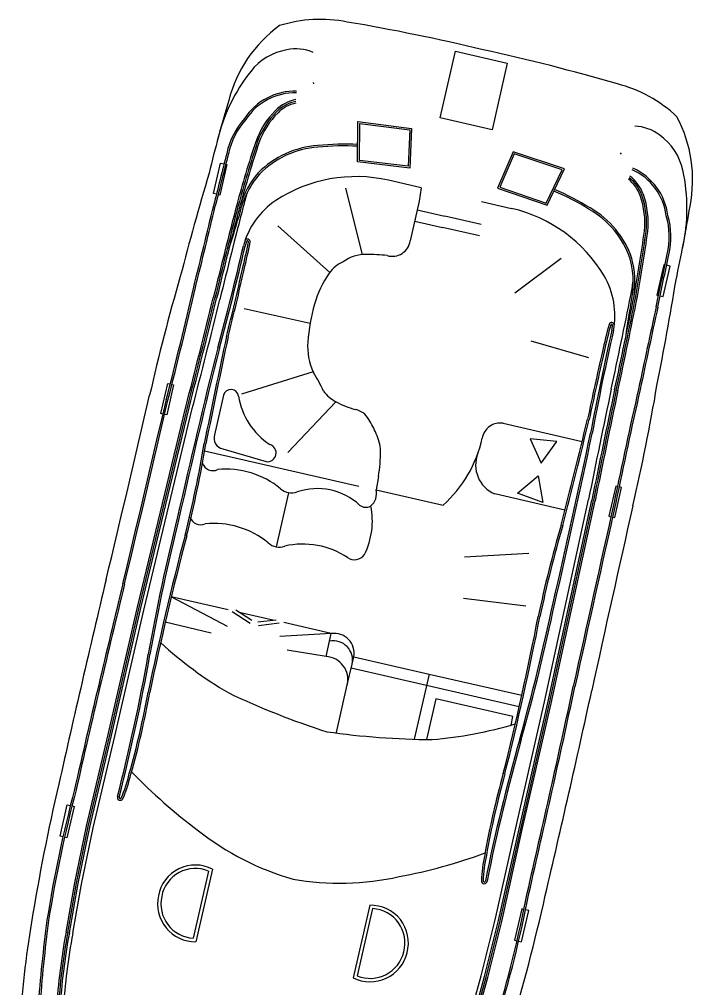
# Model space of a CAD drawing. Header units: metres. Extents: x 267365 to 277461, y 2088854 to 2108025.
# Drawn here: x 273698.02 to 273728.55, y 2097684.67 to 2097728.64 of the extents above; entities that cross this region are included whole.
import ezdxf

# ---------------------------------------------------------------- set-up
doc = ezdxf.new("R2010")
doc.units = ezdxf.units.M

msp = doc.modelspace()

# ---------------------------------------------------------------- linework, layer by layer
at = {"color": 30}
for p, q in [((273717.102, 2097724.17), (273717.794, 2097727.192)), ((273717.102, 2097724.17), (273717.794, 2097727.192)), ((273717.794, 2097727.192), (273720.149, 2097726.653)), ((273717.794, 2097727.192), (273720.149, 2097726.653)), ((273720.149, 2097726.653), (273719.457, 2097723.631)), ((273720.149, 2097726.653), (273719.457, 2097723.631)), ((273711.379, 2097725.71), (273711.361, 2097725.784)), ((273711.379, 2097725.71), (273711.361, 2097725.784)), ((273711.379, 2097725.71), (273711.361, 2097725.784)), ((273713.362, 2097722.178), (273713.377, 2097724.001)), ((273713.362, 2097722.178), (273713.377, 2097724.001)), ((273713.377, 2097724.001), (273715.804, 2097723.691)), ((273713.377, 2097724.001), (273715.804, 2097723.691)), ((273713.439, 2097722.246), (273713.453, 2097723.914)), ((273713.439, 2097722.246), (273713.453, 2097723.914)), ((273713.453, 2097723.914), (273715.724, 2097723.624)), ((273713.453, 2097723.914), (273715.724, 2097723.624)), ((273719.457, 2097723.631), (273717.102, 2097724.17)), ((273719.457, 2097723.631), (273717.102, 2097724.17)), ((273715.724, 2097723.624), (273715.658, 2097721.979)), ((273715.724, 2097723.624), (273715.658, 2097721.979)), ((273715.804, 2097723.691), (273715.732, 2097721.893)), ((273715.804, 2097723.691), (273715.732, 2097721.893)), ((273720.418, 2097722.635), (273719.7, 2097720.984)), ((273720.418, 2097722.635), (273719.7, 2097720.984)), ((273720.46, 2097722.539), (273719.803, 2097721.03)), ((273720.46, 2097722.539), (273719.803, 2097721.03)), ((273722.737, 2097721.857), (273720.418, 2097722.635)), ((273722.737, 2097721.857), (273720.418, 2097722.635)), ((273722.631, 2097721.812), (273720.46, 2097722.539)), ((273722.631, 2097721.812), (273720.46, 2097722.539)), ((273725.28, 2097722.525), (273725.328, 2097722.585)), ((273725.28, 2097722.525), (273725.328, 2097722.585)), ((273725.28, 2097722.525), (273725.328, 2097722.585)), ((273706.823, 2097720.739), (273707.139, 2097722.118)), ((273706.823, 2097720.739), (273707.139, 2097722.118)), ((273707.428, 2097722.052), (273707.113, 2097720.673)), ((273707.428, 2097722.052), (273707.113, 2097720.673)), ((273707.139, 2097722.118), (273707.303, 2097722.081)), ((273707.139, 2097722.118), (273707.303, 2097722.081)), ((273707.377, 2097722.064), (273707.428, 2097722.052)), ((273707.377, 2097722.064), (273707.428, 2097722.052)), ((273715.732, 2097721.893), (273713.362, 2097722.178)), ((273715.732, 2097721.893), (273713.362, 2097722.178)), ((273715.658, 2097721.979), (273713.439, 2097722.246)), ((273715.658, 2097721.979), (273713.439, 2097722.246)), ((273721.917, 2097720.304), (273722.631, 2097721.812)), ((273721.917, 2097720.304), (273722.631, 2097721.812)), ((273721.957, 2097720.209), (273722.737, 2097721.857)), ((273721.957, 2097720.209), (273722.737, 2097721.857)), ((273716.241, 2097721.004), (273714.755, 2097721.345)), ((273716.241, 2097721.004), (273714.755, 2097721.345)), ((273706.958, 2097720.709), (273706.823, 2097720.739)), ((273706.958, 2097720.709), (273706.823, 2097720.739)), ((273713.578, 2097717.973), (273712.819, 2097720.985)), ((273713.578, 2097717.973), (273712.819, 2097720.985)), ((273713.578, 2097717.973), (273712.819, 2097720.985)), ((273716.241, 2097721.004), (273716.151, 2097720.397)), ((273716.241, 2097721.004), (273716.151, 2097720.397)), ((273719.7, 2097720.984), (273721.957, 2097720.209)), ((273719.7, 2097720.984), (273721.957, 2097720.209)), ((273719.803, 2097721.03), (273721.917, 2097720.304)), ((273719.803, 2097721.03), (273721.917, 2097720.304)), ((273707.113, 2097720.673), (273707.032, 2097720.691)), ((273707.113, 2097720.673), (273707.032, 2097720.691)), ((273716.151, 2097720.397), (273715.747, 2097718.59)), ((273716.151, 2097720.397), (273715.747, 2097718.59)), ((273718.984, 2097720.376), (273720.341, 2097720.065)), ((273718.984, 2097720.376), (273720.341, 2097720.065)), ((273716.061, 2097719.997), (273717.319, 2097719.709)), ((273716.061, 2097719.997), (273717.319, 2097719.709)), ((273716.061, 2097719.997), (273717.319, 2097719.709)), ((273715.948, 2097719.491), (273717.204, 2097719.203)), ((273715.948, 2097719.491), (273717.204, 2097719.203)), ((273715.948, 2097719.491), (273717.204, 2097719.203)), ((273718.963, 2097719.332), (273717.319, 2097719.709)), ((273718.963, 2097719.332), (273717.319, 2097719.709)), ((273718.963, 2097719.332), (273717.319, 2097719.709)), ((273712.096, 2097717.16), (273709.74, 2097719.274)), ((273712.096, 2097717.16), (273709.74, 2097719.274)), ((273712.096, 2097717.16), (273709.74, 2097719.274)), ((273718.885, 2097718.818), (273717.204, 2097719.203)), ((273718.885, 2097718.818), (273717.204, 2097719.203)), ((273718.885, 2097718.818), (273717.204, 2097719.203)), ((273722.596, 2097717.794), (273720.494, 2097716.219)), ((273722.596, 2097717.794), (273720.494, 2097716.219)), ((273722.596, 2097717.794), (273720.494, 2097716.219)), ((273727.244, 2097717.513), (273726.928, 2097716.134)), ((273727.244, 2097717.513), (273726.928, 2097716.134)), ((273727.218, 2097716.068), (273727.534, 2097717.447)), ((273727.218, 2097716.068), (273727.534, 2097717.447)), ((273727.295, 2097717.501), (273727.244, 2097717.513)), ((273727.295, 2097717.501), (273727.244, 2097717.513)), ((273727.534, 2097717.447), (273727.37, 2097717.484)), ((273727.534, 2097717.447), (273727.37, 2097717.484)), ((273726.928, 2097716.134), (273727.008, 2097716.116)), ((273726.928, 2097716.134), (273727.008, 2097716.116)), ((273727.083, 2097716.099), (273727.218, 2097716.068)), ((273727.083, 2097716.099), (273727.218, 2097716.068)), ((273711.201, 2097714.85), (273708.212, 2097715.513)), ((273711.201, 2097714.85), (273708.212, 2097715.513)), ((273711.201, 2097714.85), (273708.212, 2097715.513)), ((273723.848, 2097713.284), (273721.225, 2097714.046)), ((273723.848, 2097713.284), (273721.225, 2097714.046)), ((273723.848, 2097713.284), (273721.225, 2097714.046)), ((273711.345, 2097712.647), (273708.099, 2097711.637)), ((273711.345, 2097712.647), (273708.099, 2097711.637)), ((273711.345, 2097712.647), (273708.099, 2097711.637)), ((273704.436, 2097710.755), (273704.748, 2097712.118)), ((273704.436, 2097710.755), (273704.748, 2097712.118)), ((273705.014, 2097712.057), (273704.702, 2097710.694)), ((273705.014, 2097712.057), (273704.702, 2097710.694)), ((273704.748, 2097712.118), (273704.864, 2097712.092)), ((273704.748, 2097712.118), (273704.864, 2097712.092)), ((273704.939, 2097712.075), (273705.014, 2097712.057)), ((273704.939, 2097712.075), (273705.014, 2097712.057)), ((273707.279, 2097711.591), (273706.868, 2097709.796)), ((273707.279, 2097711.591), (273706.868, 2097709.796)), ((273703.36, 2097701.911), (273705.566, 2097711.058)), ((273703.36, 2097701.911), (273705.566, 2097711.058)), ((273703.434, 2097701.894), (273705.64, 2097711.039)), ((273703.434, 2097701.894), (273705.64, 2097711.039)), ((273712.373, 2097711.297), (273710.2, 2097708.991)), ((273712.373, 2097711.297), (273710.2, 2097708.991)), ((273712.373, 2097711.297), (273710.2, 2097708.991)), ((273703.509, 2097701.876), (273705.715, 2097711.02)), ((273703.509, 2097701.876), (273705.715, 2097711.02)), ((273703.659, 2097701.841), (273705.863, 2097710.983)), ((273703.659, 2097701.841), (273705.863, 2097710.983)), ((273704.533, 2097710.733), (273704.436, 2097710.755)), ((273704.533, 2097710.733), (273704.436, 2097710.755)), ((273704.702, 2097710.694), (273704.607, 2097710.716)), ((273704.702, 2097710.694), (273704.607, 2097710.716)), ((273719.96, 2097710.318), (273723.542, 2097709.498)), ((273719.96, 2097710.318), (273723.542, 2097709.498)), ((273722.395, 2097709.496), (273721.182, 2097709.616)), ((273721.182, 2097709.616), (273721.685, 2097708.506)), ((273722.395, 2097709.496), (273721.182, 2097709.616)), ((273721.182, 2097709.616), (273721.685, 2097708.506)), ((273721.685, 2097708.506), (273722.395, 2097709.496)), ((273721.685, 2097708.506), (273722.395, 2097709.496)), ((273713.414, 2097707.446), (273706.42, 2097709.048)), ((273713.414, 2097707.446), (273706.42, 2097709.048)), ((273713.414, 2097707.446), (273706.42, 2097709.048)), ((273707.248, 2097709.152), (273709.215, 2097708.577)), ((273707.248, 2097709.152), (273709.215, 2097708.577)), ((273714.302, 2097707.908), (273714.198, 2097707.302)), ((273714.302, 2097707.908), (273714.198, 2097707.302)), ((273720.616, 2097707.146), (273721.552, 2097707.927)), ((273720.616, 2097707.146), (273721.552, 2097707.927)), ((273721.552, 2097707.927), (273721.76, 2097706.726)), ((273721.552, 2097707.927), (273721.76, 2097706.726)), ((273710.225, 2097707.17), (273709.661, 2097704.712)), ((273710.225, 2097707.17), (273709.661, 2097704.712)), ((273710.225, 2097707.17), (273709.661, 2097704.712)), ((273714.198, 2097707.302), (273717.236, 2097706.607)), ((273714.198, 2097707.302), (273717.236, 2097706.607)), ((273722.761, 2097706.382), (273719.576, 2097707.112)), ((273722.761, 2097706.382), (273719.576, 2097707.112)), ((273721.76, 2097706.726), (273720.616, 2097707.146)), ((273721.76, 2097706.726), (273720.616, 2097707.146)), ((273725.067, 2097707.464), (273724.755, 2097706.101)), ((273725.067, 2097707.464), (273724.755, 2097706.101)), ((273725.021, 2097706.04), (273725.333, 2097707.403)), ((273725.021, 2097706.04), (273725.333, 2097707.403)), ((273725.143, 2097707.447), (273725.067, 2097707.464)), ((273725.143, 2097707.447), (273725.067, 2097707.464)), ((273725.333, 2097707.403), (273725.218, 2097707.43)), ((273725.333, 2097707.403), (273725.218, 2097707.43)), ((273721.841, 2097697.676), (273723.835, 2097706.867)), ((273721.841, 2097697.676), (273723.835, 2097706.867)), ((273721.99, 2097697.643), (273723.985, 2097706.835)), ((273721.99, 2097697.643), (273723.985, 2097706.835)), ((273722.065, 2097697.626), (273724.06, 2097706.82)), ((273722.065, 2097697.626), (273724.06, 2097706.82)), ((273722.14, 2097697.609), (273724.136, 2097706.804)), ((273722.14, 2097697.609), (273724.136, 2097706.804)), ((273724.755, 2097706.101), (273724.85, 2097706.079)), ((273724.755, 2097706.101), (273724.85, 2097706.079)), ((273724.924, 2097706.062), (273725.021, 2097706.04)), ((273724.924, 2097706.062), (273725.021, 2097706.04)), ((273721.127, 2097704.417), (273718.212, 2097704.246)), ((273721.127, 2097704.417), (273718.212, 2097704.246)), ((273721.127, 2097704.417), (273718.212, 2097704.246)), ((273707.496, 2097701.849), (273704.909, 2097702.442)), ((273707.463, 2097701.101), (273704.909, 2097702.442)), ((273707.496, 2097701.849), (273704.909, 2097702.442)), ((273707.463, 2097701.101), (273704.909, 2097702.442)), ((273707.496, 2097701.849), (273704.909, 2097702.442)), ((273707.463, 2097701.101), (273704.909, 2097702.442)), ((273720.985, 2097702.017), (273718.165, 2097702.368)), ((273720.985, 2097702.017), (273718.165, 2097702.368)), ((273720.985, 2097702.017), (273718.165, 2097702.368)), ((273702.05, 2097696.193), (273703.36, 2097701.911)), ((273702.05, 2097696.193), (273703.36, 2097701.911)), ((273702.125, 2097696.176), (273703.434, 2097701.894)), ((273702.125, 2097696.176), (273703.434, 2097701.894)), ((273702.199, 2097696.158), (273703.509, 2097701.876)), ((273702.199, 2097696.158), (273703.509, 2097701.876)), ((273702.349, 2097696.124), (273703.659, 2097701.841)), ((273702.349, 2097696.124), (273703.659, 2097701.841)), ((273708.564, 2097701.366), (273707.836, 2097701.835)), ((273708.564, 2097701.366), (273707.836, 2097701.835)), ((273708.564, 2097701.366), (273707.836, 2097701.835)), ((273708.481, 2097701.237), (273707.666, 2097701.762)), ((273708.481, 2097701.237), (273707.666, 2097701.762)), ((273708.481, 2097701.237), (273707.666, 2097701.762)), ((273709.517, 2097701.386), (273707.99, 2097701.736)), ((273709.517, 2097701.386), (273707.99, 2097701.736)), ((273709.517, 2097701.386), (273707.99, 2097701.736)), ((273708.838, 2097701.303), (273709.667, 2097701.405)), ((273708.838, 2097701.303), (273709.667, 2097701.405)), ((273708.838, 2097701.303), (273709.667, 2097701.405)), ((273706.719, 2097700.793), (273704.638, 2097701.298)), ((273706.719, 2097700.793), (273704.638, 2097701.298)), ((273708.857, 2097701.151), (273709.796, 2097701.266)), ((273708.857, 2097701.151), (273709.796, 2097701.266)), ((273708.857, 2097701.151), (273709.796, 2097701.266)), ((273712.167, 2097700.779), (273710.01, 2097701.273)), ((273712.167, 2097700.779), (273710.01, 2097701.273)), ((273712.167, 2097700.779), (273710.01, 2097701.273)), ((273712.167, 2097700.779), (273709.829, 2097700.648)), ((273712.167, 2097700.779), (273709.829, 2097700.648)), ((273712.167, 2097700.779), (273709.829, 2097700.648)), ((273711.929, 2097699.737), (273712.167, 2097700.779)), ((273711.929, 2097699.737), (273712.167, 2097700.779)), ((273711.929, 2097699.737), (273712.167, 2097700.779)), ((273711.929, 2097699.737), (273710.16, 2097700.031)), ((273711.929, 2097699.737), (273710.16, 2097700.031)), ((273713.108, 2097699.384), (273713.186, 2097699.723)), ((273713.108, 2097699.384), (273713.186, 2097699.723)), ((273713.186, 2097699.723), (273716.606, 2097698.94)), ((273713.186, 2097699.723), (273716.606, 2097698.94)), ((273712.893, 2097698.446), (273713.108, 2097699.384)), ((273712.893, 2097698.446), (273713.108, 2097699.384)), ((273713.071, 2097699.221), (273716.491, 2097698.438)), ((273713.071, 2097699.221), (273716.491, 2097698.438)), ((273716.606, 2097698.94), (273715.929, 2097695.985)), ((273716.606, 2097698.94), (273715.929, 2097695.985)), ((273716.606, 2097698.94), (273720.804, 2097697.978)), ((273716.606, 2097698.94), (273720.804, 2097697.978)), ((273716.606, 2097698.94), (273720.804, 2097697.978)), ((273712.398, 2097696.284), (273712.893, 2097698.446)), ((273712.398, 2097696.284), (273712.893, 2097698.446)), ((273716.491, 2097698.438), (273720.691, 2097697.475)), ((273716.491, 2097698.438), (273720.691, 2097697.475)), ((273716.491, 2097698.438), (273720.691, 2097697.475)), ((273716.912, 2097697.815), (273716.49, 2097695.973)), ((273716.912, 2097697.815), (273716.49, 2097695.973)), ((273720.406, 2097697.015), (273716.912, 2097697.815)), ((273720.406, 2097697.015), (273716.912, 2097697.815)), ((273720.531, 2097691.959), (273721.841, 2097697.676)), ((273720.531, 2097691.959), (273721.841, 2097697.676)), ((273720.681, 2097691.925), (273721.99, 2097697.643)), ((273720.681, 2097691.925), (273721.99, 2097697.643)), ((273720.756, 2097691.908), (273722.065, 2097697.626)), ((273720.756, 2097691.908), (273722.065, 2097697.626)), ((273720.83, 2097691.891), (273722.14, 2097697.609)), ((273720.83, 2097691.891), (273722.14, 2097697.609)), ((273720.317, 2097696.625), (273720.406, 2097697.015)), ((273720.317, 2097696.625), (273720.406, 2097697.015)), ((273701.07, 2097692.036), (273702.05, 2097696.193)), ((273701.07, 2097692.036), (273702.05, 2097696.193)), ((273701.145, 2097692.019), (273702.125, 2097696.176)), ((273701.145, 2097692.019), (273702.125, 2097696.176)), ((273701.22, 2097692.002), (273702.199, 2097696.158)), ((273701.22, 2097692.002), (273702.199, 2097696.158)), ((273701.37, 2097691.969), (273702.349, 2097696.124)), ((273701.37, 2097691.969), (273702.349, 2097696.124)), ((273699.865, 2097691.585), (273700.191, 2097693.011)), ((273699.865, 2097691.585), (273700.191, 2097693.011)), ((273700.191, 2097693.011), (273700.331, 2097692.979)), ((273700.191, 2097693.011), (273700.331, 2097692.979)), ((273700.504, 2097692.939), (273700.178, 2097691.513)), ((273700.504, 2097692.939), (273700.178, 2097691.513)), ((273700.406, 2097692.962), (273700.504, 2097692.939)), ((273700.406, 2097692.962), (273700.504, 2097692.939)), ((273700.537, 2097689.467), (273701.07, 2097692.036)), ((273700.537, 2097689.467), (273701.07, 2097692.036)), ((273700.612, 2097689.453), (273701.145, 2097692.019)), ((273700.612, 2097689.453), (273701.145, 2097692.019)), ((273700.688, 2097689.438), (273701.22, 2097692.002)), ((273700.688, 2097689.438), (273701.22, 2097692.002)), ((273700.838, 2097689.409), (273701.37, 2097691.969)), ((273700.838, 2097689.409), (273701.37, 2097691.969)), ((273719.604, 2097687.792), (273720.531, 2097691.959)), ((273719.604, 2097687.792), (273720.531, 2097691.959)), ((273719.754, 2097687.757), (273720.681, 2097691.925)), ((273719.754, 2097687.757), (273720.681, 2097691.925)), ((273719.828, 2097687.739), (273720.756, 2097691.908)), ((273719.828, 2097687.739), (273720.756, 2097691.908)), ((273719.903, 2097687.722), (273720.83, 2097691.891)), ((273719.903, 2097687.722), (273720.83, 2097691.891)), ((273699.994, 2097691.555), (273699.865, 2097691.585)), ((273699.994, 2097691.555), (273699.865, 2097691.585)), ((273700.178, 2097691.513), (273700.069, 2097691.538)), ((273700.178, 2097691.513), (273700.069, 2097691.538)), ((273706.602, 2097690.004), (273705.904, 2097686.956)), ((273706.602, 2097690.004), (273705.904, 2097686.956)), ((273706.779, 2097690.091), (273706.025, 2097686.799)), ((273706.779, 2097690.091), (273706.025, 2097686.799)), ((273700.136, 2097687.236), (273700.537, 2097689.467)), ((273700.136, 2097687.236), (273700.537, 2097689.467)), ((273700.212, 2097687.222), (273700.612, 2097689.453)), ((273700.212, 2097687.222), (273700.612, 2097689.453)), ((273700.287, 2097687.209), (273700.688, 2097689.438)), ((273700.287, 2097687.209), (273700.688, 2097689.438)), ((273700.439, 2097687.182), (273700.838, 2097689.409)), ((273700.439, 2097687.182), (273700.838, 2097689.409)), ((273713.917, 2097688.456), (273713.163, 2097685.165)), ((273713.917, 2097688.456), (273713.163, 2097685.165)), ((273714.038, 2097688.301), (273713.34, 2097685.252)), ((273714.038, 2097688.301), (273713.34, 2097685.252)), ((273720.805, 2097688.289), (273720.479, 2097686.863)), ((273720.805, 2097688.289), (273720.479, 2097686.863)), ((273720.792, 2097686.791), (273721.119, 2097688.217)), ((273720.792, 2097686.791), (273721.119, 2097688.217)), ((273720.904, 2097688.267), (273720.805, 2097688.289)), ((273720.904, 2097688.267), (273720.805, 2097688.289)), ((273721.119, 2097688.217), (273720.978, 2097688.249)), ((273721.119, 2097688.217), (273720.978, 2097688.249)), ((273718.968, 2097685.256), (273719.604, 2097687.792)), ((273718.968, 2097685.256), (273719.604, 2097687.792)), ((273719.117, 2097685.217), (273719.754, 2097687.757)), ((273719.117, 2097685.217), (273719.754, 2097687.757)), ((273719.191, 2097685.197), (273719.828, 2097687.739)), ((273719.191, 2097685.197), (273719.828, 2097687.739)), ((273719.265, 2097685.178), (273719.903, 2097687.722)), ((273719.265, 2097685.178), (273719.903, 2097687.722)), ((273720.479, 2097686.863), (273720.588, 2097686.838)), ((273720.479, 2097686.863), (273720.588, 2097686.838)), ((273720.662, 2097686.821), (273720.792, 2097686.791)), ((273720.662, 2097686.821), (273720.792, 2097686.791)), ((273718.358, 2097683.077), (273718.968, 2097685.256)), ((273718.358, 2097683.077), (273718.968, 2097685.256)), ((273718.506, 2097683.035), (273719.117, 2097685.217)), ((273718.506, 2097683.035), (273719.117, 2097685.217)), ((273718.58, 2097683.015), (273719.191, 2097685.197)), ((273718.58, 2097683.015), (273719.191, 2097685.197)), ((273718.654, 2097682.994), (273719.265, 2097685.178)), ((273718.654, 2097682.994), (273719.265, 2097685.178))]:
    msp.add_line(p, q, dxfattribs=at)
for centre, radius, start, end in [((273711.673, 2097722.446), 6.195, 78.6567, 107.4592), ((273711.673, 2097722.446), 6.195, 78.6567, 107.4592), ((273713.42, 2097723.432), 6.103, 126.2204, 165.4579), ((273713.42, 2097723.432), 6.103, 126.2204, 165.4579), ((273697.882, 2097639.224), 90.548, 76.48031, 80.45842), ((273697.882, 2097639.224), 90.548, 76.48031, 80.45842), ((273710.569, 2097725.419), 1.884, 65.527, 102.8691), ((273710.569, 2097725.419), 1.884, 65.527, 102.8691), ((273710.573, 2097724.675), 2.616, 99.3196, 142.0603), ((273710.573, 2097724.675), 2.616, 99.3196, 142.0603), ((273699.785, 2097638.788), 90.548, 73.73808, 77.7162), ((273699.785, 2097638.788), 90.548, 73.73808, 77.7162), ((273714.984, 2097721.219), 8.219, 141.968, 166.5291), ((273714.984, 2097721.219), 8.219, 141.968, 166.5291), ((273723.594, 2097719.715), 6.195, 46.7373, 75.5398), ((273723.594, 2097719.715), 6.195, 46.7373, 75.5398), ((273710.512, 2097722.66), 2.723, 88.3181, 146.8823), ((273710.512, 2097722.66), 2.723, 88.3181, 146.8823), ((273710.512, 2097722.66), 2.647, 88.3181, 147.0081), ((273710.512, 2097722.66), 2.647, 88.3181, 147.0081), ((273766.343, 2097707.347), 61.411, 163.3299, 166.51171), ((273766.343, 2097707.347), 61.411, 163.3299, 166.51171), ((273710.912, 2097723.23), 1.805, 101.2881, 134.5152), ((273710.912, 2097723.23), 1.805, 101.2881, 134.5152), ((273710.902, 2097723.242), 1.713, 101.6228, 134.5841), ((273710.902, 2097723.242), 1.713, 101.6228, 134.5841), ((273710.902, 2097723.242), 1.636, 102.1533, 134.5841), ((273710.902, 2097723.242), 1.636, 102.1533, 134.5841), ((273712.3, 2097721.825), 3.78, 134.5841, 160.462), ((273712.3, 2097721.825), 3.78, 134.5841, 160.462), ((273712.3, 2097721.825), 3.703, 134.5841, 160.4487), ((273712.3, 2097721.825), 3.703, 134.5841, 160.4487), ((273712.3, 2097721.825), 3.627, 134.5841, 160.4349), ((273712.3, 2097721.825), 3.627, 134.5841, 160.4349), ((273722.45, 2097721.363), 6.103, 348.7386, 27.9761), ((273722.45, 2097721.363), 6.103, 348.7386, 27.9761), ((273710.823, 2097721.831), 3.476, 138.2111, 167.9384), ((273710.823, 2097721.831), 3.476, 138.2111, 167.9384), ((273710.823, 2097721.831), 3.399, 138.1128, 167.9641), ((273710.823, 2097721.831), 3.399, 138.1128, 167.9641), ((273725.882, 2097721.911), 1.884, 51.3274, 88.6695), ((273725.882, 2097721.911), 1.884, 51.3274, 88.6695), ((273725.555, 2097721.243), 2.616, 12.1362, 54.8769), ((273725.555, 2097721.243), 2.616, 12.1362, 54.8769), ((273763.337, 2097705.082), 57.492, 161.74765, 164.72882), ((273763.337, 2097705.082), 57.492, 161.74765, 164.72882), ((273763.337, 2097705.082), 57.415, 161.74852, 164.72838), ((273763.337, 2097705.082), 57.415, 161.74852, 164.72838), ((273763.337, 2097705.082), 57.339, 161.74938, 164.72795), ((273763.337, 2097705.082), 57.339, 161.74938, 164.72795), ((273711.832, 2097718.736), 4.188, 93.841, 135.4145), ((273711.832, 2097718.736), 4.188, 93.841, 135.4145), ((273712.725, 2097712.445), 10.536, 86.5007, 96.3941), ((273712.725, 2097712.445), 10.536, 86.5007, 96.3941), ((273712.725, 2097712.445), 10.459, 86.4784, 96.4035), ((273712.725, 2097712.445), 10.459, 86.4784, 96.4035), ((273999.928, 2097647.785), 301.91, 165.66067, 166.1221), ((273999.928, 2097647.785), 301.91, 165.66067, 166.1221), ((273999.928, 2097647.785), 301.833, 165.66038, 166.12204), ((273999.928, 2097647.785), 301.833, 165.66038, 166.12204), ((273711.832, 2097718.736), 4.111, 93.8173, 135.372), ((273711.832, 2097718.736), 4.111, 93.8173, 135.372), ((273836.645, 2097682.898), 135.677, 163.39493, 165.45133), ((273836.645, 2097682.898), 135.677, 163.39493, 165.45133), ((273712.28, 2097718.795), 4.403, 140.0101, 168.281), ((273712.28, 2097718.795), 4.403, 140.0101, 168.281), ((273712.28, 2097718.795), 4.479, 139.9703, 161.5666), ((273712.28, 2097718.795), 4.479, 139.9703, 161.5666), ((273724.732, 2097719.402), 2.647, 7.1884, 65.8784), ((273724.732, 2097719.402), 2.647, 7.1884, 65.8784), ((273724.732, 2097719.402), 2.723, 7.3142, 65.8784), ((273724.732, 2097719.402), 2.723, 7.3142, 65.8784), ((273720.079, 2097720.052), 8.219, 347.6674, 12.2285), ((273720.079, 2097720.052), 8.219, 347.6674, 12.2285), ((273713.287, 2097714.841), 6.667, 77.2852, 123.1245), ((273713.287, 2097714.841), 6.667, 77.2852, 123.1245), ((273724.635, 2097720.097), 1.636, 19.6124, 52.0432), ((273724.635, 2097720.097), 1.636, 19.6124, 52.0432), ((273724.635, 2097720.097), 1.713, 19.6124, 52.5737), ((273724.635, 2097720.097), 1.713, 19.6124, 52.5737), ((273724.621, 2097720.089), 1.805, 19.6814, 52.9084), ((273724.621, 2097720.089), 1.805, 19.6814, 52.9084), ((273763.337, 2097705.082), 57.185, 164.07, 164.7271), ((273763.337, 2097705.082), 57.185, 164.07, 164.7271), ((273718.294, 2097711.169), 10.459, 57.793, 67.7181), ((273718.294, 2097711.169), 10.459, 57.793, 67.7181), ((273718.294, 2097711.169), 10.536, 57.8024, 67.6958), ((273718.294, 2097711.169), 10.536, 57.8024, 67.6958), ((273711.694, 2097717.416), 3.641, 124.2622, 164.8046), ((273711.694, 2097717.416), 3.641, 124.2622, 164.8046), ((273722.76, 2097719.429), 3.627, 353.7616, 19.6124), ((273722.76, 2097719.429), 3.627, 353.7616, 19.6124), ((273722.76, 2097719.429), 3.703, 353.7478, 19.6124), ((273722.76, 2097719.429), 3.703, 353.7478, 19.6124), ((273722.76, 2097719.429), 3.78, 353.7345, 19.6124), ((273722.76, 2097719.429), 3.78, 353.7345, 19.6124), ((273391.281, 2097795.365), 324.379, 345.92741, 346.60157), ((273391.281, 2097795.365), 324.379, 345.92741, 346.60157), ((273391.281, 2097795.365), 324.456, 345.92741, 346.60151), ((273391.281, 2097795.365), 324.456, 345.92741, 346.60151), ((273946.114, 2097658.08), 246.211, 165.38021, 166.39115), ((273946.114, 2097658.08), 246.211, 165.38021, 166.39115), ((273946.114, 2097658.08), 246.135, 165.38032, 166.39118), ((273946.114, 2097658.08), 246.135, 165.38032, 166.39118), ((273946.114, 2097658.08), 246.058, 165.38042, 166.39122), ((273946.114, 2097658.08), 246.058, 165.38042, 166.39122), ((273946.114, 2097658.08), 245.904, 165.38062, 166.3913), ((273946.114, 2097658.08), 245.904, 165.38062, 166.3913), ((273718.831, 2097713.572), 6.667, 31.072, 76.9113), ((273718.831, 2097713.572), 6.667, 31.072, 76.9113), ((273721.836, 2097716.445), 4.111, 18.8245, 60.3792), ((273721.836, 2097716.445), 4.111, 18.8245, 60.3792), ((273721.836, 2097716.445), 4.188, 18.782, 60.3555), ((273721.836, 2097716.445), 4.188, 18.782, 60.3555), ((273667.803, 2097729.919), 61.411, 347.68479, 350.8666), ((273667.803, 2097729.919), 61.411, 347.68479, 350.8666), ((273684.12, 2097726.209), 24.724, 341.1855, 344.7095), ((273684.12, 2097726.209), 24.724, 341.1855, 344.7095), ((273724.092, 2097718.792), 3.399, 346.2324, 16.0837), ((273724.092, 2097718.792), 3.399, 346.2324, 16.0837), ((273724.092, 2097718.792), 3.476, 346.2581, 15.9854), ((273724.092, 2097718.792), 3.476, 346.2581, 15.9854), ((273669.524, 2097726.571), 57.339, 349.46855, 352.44712), ((273669.524, 2097726.571), 57.339, 349.46855, 352.44712), ((273669.524, 2097726.571), 57.415, 349.46812, 352.44799), ((273669.524, 2097726.571), 57.415, 349.46812, 352.44799), ((273669.524, 2097726.571), 57.492, 349.46768, 352.44885), ((273669.524, 2097726.571), 57.492, 349.46768, 352.44885), ((273685.781, 2097722.79), 23.019, 346.2356, 349.3669), ((273685.781, 2097722.79), 23.019, 346.2356, 349.3669), ((273685.781, 2097722.79), 23.096, 346.2374, 349.3669), ((273685.781, 2097722.79), 23.096, 346.2374, 349.3669), ((273708.361, 2097718.552), 0.122, 349.2063, 152.3444), ((273708.361, 2097718.552), 0.122, 349.2063, 152.3444), ((273711.694, 2097717.416), 3.564, 161.0024, 164.7808), ((273711.694, 2097717.416), 3.564, 161.0024, 164.7808), ((273708.361, 2097718.552), 0.0448, 349.2063, 146.61), ((273708.361, 2097718.552), 0.0448, 349.2063, 146.61), ((273708.481, 2097718.529), 0.0767, 169.2063, 169.3669), ((273708.481, 2097718.529), 0.0767, 169.2063, 169.3669), ((273714.929, 2097718.722), 0.829, 254.3038, 350.8416), ((273714.929, 2097718.722), 0.829, 254.3038, 350.8416), ((273592.172, 2097745.104), 119.049, 344.72465, 347.02275), ((273592.172, 2097745.104), 119.049, 344.72465, 347.02275), ((273592.172, 2097745.104), 119.125, 344.72507, 347.02204), ((273592.172, 2097745.104), 119.125, 344.72507, 347.02204), ((273713.268, 2097716.305), 1.451, 112.6566, 145.4983), ((273713.268, 2097716.305), 1.451, 112.6566, 145.4983), ((273713.756, 2097716.19), 1.791, 90.1382, 125.775), ((273713.756, 2097716.19), 1.791, 90.1382, 125.775), ((273713.67, 2097708.635), 9.347, 83.641, 89.4978), ((273713.67, 2097708.635), 9.347, 83.641, 89.4978), ((273721.459, 2097716.692), 4.403, 345.9155, 14.1864), ((273721.459, 2097716.692), 4.403, 345.9155, 14.1864), ((273721.459, 2097716.692), 4.479, 352.6299, 14.2262), ((273721.459, 2097716.692), 4.479, 352.6299, 14.2262), ((273431.582, 2097777.972), 301.833, 348.07446, 348.53612), ((273431.582, 2097777.972), 301.833, 348.07446, 348.53612), ((273431.582, 2097777.972), 301.91, 348.0744, 348.53583), ((273431.582, 2097777.972), 301.91, 348.0744, 348.53583), ((273587.987, 2097744.244), 123.134, 345.90212, 347.3667), ((273587.987, 2097744.244), 123.134, 345.90212, 347.3667), ((273587.987, 2097744.244), 123.21, 345.90277, 347.36635), ((273587.987, 2097744.244), 123.21, 345.90277, 347.36635), ((273793.935, 2097691.252), 92.276, 163.81008, 167.26819), ((273793.935, 2097691.252), 92.276, 163.81008, 167.26819), ((273716.128, 2097714.339), 4.922, 145.4983, 163.6635), ((273716.128, 2097714.339), 4.922, 145.4983, 163.6635), ((273721.386, 2097715.196), 3.641, 349.3919, 29.9343), ((273721.386, 2097715.196), 3.641, 349.3919, 29.9343), ((273669.524, 2097726.571), 57.185, 349.4694, 350.1265), ((273669.524, 2097726.571), 57.185, 349.4694, 350.1265), ((273593.868, 2097738.509), 135.677, 348.74517, 350.80157), ((273593.868, 2097738.509), 135.677, 348.74517, 350.80157), ((273506.755, 2097762.208), 204.349, 345.60013, 347.07253), ((273506.755, 2097762.208), 204.349, 345.60013, 347.07253), ((273506.755, 2097762.208), 204.426, 345.60038, 347.07253), ((273506.755, 2097762.208), 204.426, 345.60038, 347.07253), ((273230.095, 2097833.617), 491.012, 345.54587, 346.14208), ((273230.095, 2097833.617), 491.012, 345.54587, 346.14208), ((273230.095, 2097833.617), 491.089, 345.54594, 346.1421), ((273230.095, 2097833.617), 491.089, 345.54594, 346.1421), ((273230.095, 2097833.617), 491.166, 345.54601, 346.14212), ((273230.095, 2097833.617), 491.166, 345.54601, 346.14212), ((273230.095, 2097833.617), 491.319, 345.54614, 346.14216), ((273230.095, 2097833.617), 491.319, 345.54614, 346.14216), ((273484.511, 2097763.816), 245.904, 347.8052, 348.81588), ((273484.511, 2097763.816), 245.904, 347.8052, 348.81588), ((273484.511, 2097763.816), 246.058, 347.80528, 348.81608), ((273484.511, 2097763.816), 246.058, 347.80528, 348.81608), ((273484.511, 2097763.816), 246.135, 347.80532, 348.81618), ((273484.511, 2097763.816), 246.135, 347.80532, 348.81618), ((273484.511, 2097763.816), 246.211, 347.80536, 348.81629), ((273484.511, 2097763.816), 246.211, 347.80536, 348.81629), ((273719.149, 2097713.453), 8.069, 163.6635, 176.0682), ((273719.149, 2097713.453), 8.069, 163.6635, 176.0682), ((273750.038, 2097711.11), 24.724, 169.487, 173.011), ((273750.038, 2097711.11), 24.724, 169.487, 173.011), ((274043.781, 2097645.901), 324.456, 167.59499, 168.2691), ((274043.781, 2097645.901), 324.456, 167.59499, 168.2691), ((274043.781, 2097645.901), 324.379, 167.59493, 168.2691), ((274043.781, 2097645.901), 324.379, 167.59493, 168.2691), ((273747.054, 2097708.755), 23.096, 164.8296, 167.9591), ((273747.054, 2097708.755), 23.096, 164.8296, 167.9591), ((273747.054, 2097708.755), 23.019, 164.8296, 167.9609), ((273747.054, 2097708.755), 23.019, 164.8296, 167.9609), ((273724.881, 2097714.768), 0.122, 1.8521, 164.9902), ((273724.881, 2097714.768), 0.122, 1.8521, 164.9902), ((273724.881, 2097714.768), 0.0448, 7.5865, 164.9902), ((273724.881, 2097714.768), 0.0448, 7.5865, 164.9902), ((273724.763, 2097714.799), 0.0767, 344.8296, 344.9902), ((273724.763, 2097714.799), 0.0767, 344.8296, 344.9902), ((273721.386, 2097715.196), 3.564, 349.4157, 353.1941), ((273721.386, 2097715.196), 3.564, 349.4157, 353.1941), ((274216.519, 2097605.807), 520.529, 167.97518, 168.51986), ((274216.519, 2097605.807), 520.529, 167.97518, 168.51986), ((274216.519, 2097605.807), 520.452, 167.97533, 168.51972), ((274216.519, 2097605.807), 520.452, 167.97533, 168.51972), ((273841.043, 2097688.097), 119.125, 167.17447, 169.47143), ((273841.043, 2097688.097), 119.125, 167.17447, 169.47143), ((273841.043, 2097688.097), 119.049, 167.17375, 169.47185), ((273841.043, 2097688.097), 119.049, 167.17375, 169.47185), ((274063.805, 2097624.865), 367.693, 166.01246, 167.24005), ((274063.805, 2097624.865), 367.693, 166.01246, 167.24005), ((274063.805, 2097624.865), 367.616, 166.01259, 167.24017), ((274063.805, 2097624.865), 367.616, 166.01259, 167.24017), ((273713.903, 2097713.814), 2.812, 176.0682, 205.0858), ((273713.903, 2097713.814), 2.812, 176.0682, 205.0858), ((273844.436, 2097685.501), 123.21, 166.83015, 168.29373), ((273844.436, 2097685.501), 123.21, 166.83015, 168.29373), ((273844.436, 2097685.501), 123.134, 166.8298, 168.29438), ((273844.436, 2097685.501), 123.134, 166.8298, 168.29438), ((273703.233, 2097707.69), 9.504, 25.4883, 31.2613), ((273703.233, 2097707.69), 9.504, 25.4883, 31.2613), ((273635.956, 2097727.439), 92.276, 346.92831, 350.38642), ((273635.956, 2097727.439), 92.276, 346.92831, 350.38642), ((272772.483, 2097927.174), 956.068, 346.4538, 346.968234), ((272772.483, 2097927.174), 956.068, 346.4538, 346.968234), ((273707.615, 2097711.511), 0.345, 5.003, 166.5824), ((273707.615, 2097711.511), 0.345, 5.003, 166.5824), ((273711.163, 2097712.072), 3.249, 189.3994, 236.7735), ((273711.163, 2097712.072), 3.249, 189.3994, 236.7735), ((273713.161, 2097712.78), 1.68, 216.5686, 242.279), ((273713.161, 2097712.78), 1.68, 216.5686, 242.279), ((274205.546, 2097610.177), 491.319, 168.05434, 168.65036), ((274205.546, 2097610.177), 491.319, 168.05434, 168.65036), ((274205.546, 2097610.177), 491.166, 168.05438, 168.6505), ((274205.546, 2097610.177), 491.166, 168.05438, 168.6505), ((274205.546, 2097610.177), 491.089, 168.0544, 168.65057), ((274205.546, 2097610.177), 491.089, 168.0544, 168.65057), ((274205.546, 2097610.177), 491.012, 168.05442, 168.65064), ((274205.546, 2097610.177), 491.012, 168.05442, 168.65064), ((273925.388, 2097666.315), 204.426, 167.12397, 168.59612), ((273925.388, 2097666.315), 204.426, 167.12397, 168.59612), ((273925.388, 2097666.315), 204.349, 167.12397, 168.59637), ((273925.388, 2097666.315), 204.349, 167.12397, 168.59637), ((272763.653, 2097929.227), 965.916, 346.458068, 346.966276), ((272763.653, 2097929.227), 965.916, 346.458068, 346.966276), ((272763.653, 2097929.227), 965.993, 346.458065, 346.966221), ((272763.653, 2097929.227), 965.993, 346.458065, 346.966221), ((273714.204, 2097714.631), 3.804, 241.3391, 255.4509), ((273714.204, 2097714.631), 3.804, 241.3391, 255.4509), ((273713.066, 2097710.063), 0.905, 28.2651, 78.3925), ((273713.066, 2097710.063), 0.905, 28.2651, 78.3925), ((273710.711, 2097708.44), 3.761, 21.8132, 33.059), ((273710.711, 2097708.44), 3.761, 21.8132, 33.059), ((273719.82, 2097709.512), 0.818, 80.128, 170.8044), ((273719.82, 2097709.512), 0.818, 80.128, 170.8044), ((273218.314, 2097834.458), 520.452, 345.67678, 346.22117), ((273218.314, 2097834.458), 520.452, 345.67678, 346.22117), ((273218.314, 2097834.458), 520.529, 345.67664, 346.22132), ((273218.314, 2097834.458), 520.529, 345.67664, 346.22132), ((273707.357, 2097709.651), 0.51, 163.4689, 257.632), ((273707.357, 2097709.651), 0.51, 163.4689, 257.632), ((273712.412, 2097708.96), 1.994, 3.27, 26.1056), ((273712.412, 2097708.96), 1.994, 3.27, 26.1056), ((273364.097, 2097785.142), 367.616, 346.95633, 348.18391), ((273364.097, 2097785.142), 367.616, 346.95633, 348.18391), ((273364.097, 2097785.142), 367.693, 346.95645, 348.18404), ((273364.097, 2097785.142), 367.693, 346.95645, 348.18404), ((273652.033, 2097718.577), 55.139, 345.9892, 350.4261), ((273652.033, 2097718.577), 55.139, 345.9892, 350.4261), ((273652.033, 2097718.577), 55.216, 345.9887, 350.4248), ((273652.033, 2097718.577), 55.216, 345.9887, 350.4248), ((273709.265, 2097708.973), 0.399, 262.6861, 72.8572), ((273709.265, 2097708.973), 0.399, 262.6861, 72.8572), ((273713.45, 2097710.86), 5.694, 311.6719, 347.658), ((273713.45, 2097710.86), 5.694, 311.6719, 347.658), ((273708.028, 2097709.041), 6.375, 349.7594, 0.2927), ((273708.028, 2097709.041), 6.375, 349.7594, 0.2927), ((273720.143, 2097708.424), 1.43, 158.2066, 246.6126), ((273720.143, 2097708.424), 1.43, 158.2066, 246.6126), ((273706.797, 2097708.667), 0.497, 197.9266, 295.1195), ((273706.797, 2097708.667), 0.497, 197.9266, 295.1195), ((273707.393, 2097704.328), 3.908, 50.6855, 95.6516), ((273707.393, 2097704.328), 3.908, 50.6855, 95.6516), ((273710.363, 2097707.88), 0.723, 226.9662, 290.929), ((273710.363, 2097707.88), 0.723, 226.9662, 290.929), ((273711.53, 2097704.513), 2.841, 47.4882, 108.6687), ((273711.53, 2097704.513), 2.841, 47.4882, 108.6687), ((273713.49, 2097707.126), 0.73, 309.0808, 14.0376), ((273713.49, 2097707.126), 0.73, 309.0808, 14.0376), ((274667.099, 2097493.219), 965.993, 167.23028, 167.738436), ((274667.099, 2097493.219), 965.993, 167.23028, 167.738436), ((274667.099, 2097493.219), 965.916, 167.230226, 167.738433), ((274667.099, 2097493.219), 965.916, 167.230226, 167.738433), ((273713.737, 2097706.963), 0.457, 231.1009, 297.8699), ((273713.737, 2097706.963), 0.457, 231.1009, 297.8699), ((273710.537, 2097705.896), 3.491, 333.8697, 11.126), ((273710.537, 2097705.896), 3.491, 333.8697, 11.126), ((274658.255, 2097495.214), 956.068, 167.228267, 167.742702), ((274658.255, 2097495.214), 956.068, 167.228267, 167.742702), ((273798.346, 2097682.996), 95.97, 166.08436, 169.88969), ((273798.346, 2097682.996), 95.97, 166.08436, 169.88969), ((273798.346, 2097682.996), 95.893, 166.0839, 169.88966), ((273798.346, 2097682.996), 95.893, 166.0839, 169.88966), ((273706.234, 2097706.209), 0.497, 197.9266, 295.1195), ((273706.234, 2097706.209), 0.497, 197.9266, 295.1195), ((273706.83, 2097701.869), 3.908, 50.6855, 95.6516), ((273706.83, 2097701.869), 3.908, 50.6855, 95.6516), ((273775.604, 2097690.272), 55.216, 163.7717, 168.2078), ((273775.604, 2097690.272), 55.216, 163.7717, 168.2078), ((273775.604, 2097690.272), 55.139, 163.7704, 168.2073), ((273775.604, 2097690.272), 55.139, 163.7704, 168.2073), ((273842.64, 2097669.218), 141.758, 165.28424, 168.23798), ((273842.64, 2097669.218), 141.758, 165.28424, 168.23798), ((273842.64, 2097669.218), 141.681, 165.28405, 168.23755), ((273842.64, 2097669.218), 141.681, 165.28405, 168.23755), ((273709.8, 2097705.422), 0.723, 226.9662, 290.929), ((273709.8, 2097705.422), 0.723, 226.9662, 290.929), ((273710.873, 2097701.154), 3.683, 56.5174, 102.7831), ((273710.873, 2097701.154), 3.683, 56.5174, 102.7831), ((273713.22, 2097704.684), 0.556, 235.4372, 324.1324), ((273713.22, 2097704.684), 0.556, 235.4372, 324.1324), ((274395.347, 2097538.086), 712.788, 166.6032, 167.369154), ((274395.347, 2097538.086), 712.788, 166.6032, 167.369154), ((274395.436, 2097535.191), 712.768, 166.378663, 167.150549), ((274395.436, 2097535.191), 712.768, 166.378663, 167.150549), ((274395.436, 2097535.191), 712.692, 166.378659, 167.150649), ((274395.436, 2097535.191), 712.692, 166.378659, 167.150649), ((273628.391, 2097721.926), 95.893, 344.30684, 348.1126), ((273628.391, 2097721.926), 95.893, 344.30684, 348.1126), ((273628.391, 2097721.926), 95.97, 344.30682, 348.11214), ((273628.391, 2097721.926), 95.97, 344.30682, 348.11214), ((273582.517, 2097728.802), 141.681, 345.95895, 348.91245), ((273582.517, 2097728.802), 141.681, 345.95895, 348.91245), ((273582.517, 2097728.802), 141.758, 345.95852, 348.91226), ((273582.517, 2097728.802), 141.758, 345.95852, 348.91226), ((273712.302, 2097699.89), 0.899, 349.2988, 98.6255), ((273712.302, 2097699.89), 0.899, 349.2988, 98.6255), ((273716.939, 2097714.063), 18.553, 227.5831, 239.4624), ((273716.939, 2097714.063), 18.553, 227.5831, 239.4624), ((273712.262, 2097699.578), 0.868, 347.0983, 101.59), ((273712.262, 2097699.578), 0.868, 347.0983, 101.59), ((273617.823, 2097715.078), 87.382, 345.62327, 349.9592), ((273617.823, 2097715.078), 87.382, 345.62327, 349.9592), ((273617.823, 2097715.078), 87.459, 345.62327, 349.95917), ((273617.823, 2097715.078), 87.459, 345.62327, 349.95917), ((273711.863, 2097698.682), 1.057, 347.0983, 86.4606), ((273711.863, 2097698.682), 1.057, 347.0983, 86.4606), ((273026.498, 2097848.764), 712.692, 347.045852, 347.817843), ((273026.498, 2097848.764), 712.692, 347.045852, 347.817843), ((273026.498, 2097848.764), 712.768, 347.045952, 347.817838), ((273026.498, 2097848.764), 712.768, 347.045952, 347.817838), ((273665.783, 2097704.965), 38.686, 344.1924, 349.8011), ((273665.783, 2097704.965), 38.686, 344.1924, 349.8011), ((273665.783, 2097704.965), 38.763, 344.1945, 349.7996), ((273665.783, 2097704.965), 38.763, 344.1945, 349.7996), ((273722.778, 2097730.197), 35.557, 244.574, 252.2917), ((273722.778, 2097730.197), 35.557, 244.574, 252.2917), ((273027.839, 2097851.331), 712.788, 346.827348, 347.593301), ((273027.839, 2097851.331), 712.788, 346.827348, 347.593301), ((273715.205, 2097714.46), 18.553, 274.7341, 286.6134), ((273715.205, 2097714.46), 18.553, 274.7341, 286.6134), ((273716.97, 2097731.527), 35.557, 261.9048, 269.6225), ((273716.97, 2097731.527), 35.557, 261.9048, 269.6225), ((273804.88, 2097672.23), 87.459, 164.23733, 168.57323), ((273804.88, 2097672.23), 87.459, 164.23733, 168.57323), ((273804.88, 2097672.23), 87.382, 164.2373, 168.57323), ((273804.88, 2097672.23), 87.382, 164.2373, 168.57323), ((273696.108, 2097696.095), 7.097, 336.9707, 346.4019), ((273696.108, 2097696.095), 7.097, 336.9707, 346.4019), ((273696.108, 2097696.095), 7.174, 336.9525, 346.3901), ((273696.108, 2097696.095), 7.174, 336.9525, 346.3901), ((273721.024, 2097711.876), 24.96, 224.1219, 233.4075), ((273721.024, 2097711.876), 24.96, 224.1219, 233.4075), ((273757.299, 2097684.002), 38.763, 164.3969, 170.002), ((273757.299, 2097684.002), 38.763, 164.3969, 170.002), ((273757.299, 2097684.002), 38.686, 164.3954, 170.0041), ((273757.299, 2097684.002), 38.686, 164.3954, 170.0041), ((273791.286, 2097672.592), 93.938, 166.85813, 170.7503), ((273791.286, 2097672.592), 93.938, 166.85813, 170.7503), ((273759.938, 2097678.107), 61.433, 165.29315, 170.93737), ((273759.938, 2097678.107), 61.433, 165.29315, 170.93737), ((273759.938, 2097678.107), 61.357, 165.29199, 170.93641), ((273759.938, 2097678.107), 61.357, 165.29199, 170.93641), ((273702.592, 2097693.343), 0.13, 163.0038, 334.1869), ((273702.592, 2097693.343), 0.13, 163.0038, 334.1869), ((273702.592, 2097693.343), 0.0531, 163.0038, 332.6234), ((273702.592, 2097693.343), 0.0531, 163.0038, 332.6234), ((273702.468, 2097693.381), 0.0767, 343.0038, 345.6233), ((273702.468, 2097693.381), 0.0767, 343.0038, 345.6233), ((273713.949, 2097701.742), 12.611, 231.7704, 253.7962), ((273713.949, 2097701.742), 12.611, 231.7704, 253.7962), ((273710.574, 2097714.269), 24.96, 280.789, 290.0746), ((273710.574, 2097714.269), 24.96, 280.789, 290.0746), ((273726.137, 2097689.217), 7.174, 167.8064, 177.244), ((273726.137, 2097689.217), 7.174, 167.8064, 177.244), ((273726.137, 2097689.217), 7.097, 167.7946, 177.2258), ((273726.137, 2097689.217), 7.097, 167.7946, 177.2258), ((273706.003, 2097688.568), 1.71, 62.9949, 169.299), ((273706.003, 2097688.568), 1.71, 62.9949, 169.299), ((273706.003, 2097688.568), 1.556, 67.3637, 169.3795), ((273706.003, 2097688.568), 1.556, 67.3637, 169.3795), ((273712.533, 2097702.066), 12.611, 260.4003, 282.4261), ((273712.533, 2097702.066), 12.611, 260.4003, 282.4261), ((273719.101, 2097689.561), 0.13, 180.0096, 351.1927), ((273719.101, 2097689.561), 0.13, 180.0096, 351.1927), ((273719.101, 2097689.561), 0.0531, 181.5731, 351.1927), ((273719.101, 2097689.561), 0.0531, 181.5731, 351.1927), ((273719.23, 2097689.542), 0.0767, 168.5732, 171.1927), ((273719.23, 2097689.542), 0.0767, 168.5732, 171.1927), ((273706.002, 2097688.518), 1.719, 167.6489, 270.7828), ((273706.002, 2097688.518), 1.719, 167.6489, 270.7828), ((273706.002, 2097688.518), 1.565, 167.5671, 266.4046), ((273706.002, 2097688.518), 1.565, 167.5671, 266.4046), ((273660.842, 2097700.807), 61.357, 343.26009, 348.90451), ((273660.842, 2097700.807), 61.357, 343.26009, 348.90451), ((273660.842, 2097700.807), 61.433, 343.25913, 348.90335), ((273660.842, 2097700.807), 61.433, 343.25913, 348.90335), ((273630.219, 2097709.487), 93.938, 343.4462, 347.33838), ((273630.219, 2097709.487), 93.938, 343.4462, 347.33838), ((273713.952, 2097686.747), 1.71, 344.8975, 91.2016), ((273713.952, 2097686.747), 1.71, 344.8975, 91.2016), ((273713.952, 2097686.747), 1.556, 344.817, 86.8328), ((273713.952, 2097686.747), 1.556, 344.817, 86.8328), ((273765.242, 2097679.059), 66.545, 172.46639, 175.91244), ((273765.242, 2097679.059), 66.545, 172.46639, 175.91244), ((273765.242, 2097679.059), 66.468, 172.46728, 175.91357), ((273765.242, 2097679.059), 66.468, 172.46728, 175.91357), ((273746.992, 2097679.699), 49.078, 170.6272, 176.2516), ((273746.992, 2097679.699), 49.078, 170.6272, 176.2516), ((273727.65, 2097682.061), 27.996, 169.3478, 176.5866), ((273727.65, 2097682.061), 27.996, 169.3478, 176.5866), ((273727.65, 2097682.061), 27.919, 169.3478, 176.5858), ((273727.65, 2097682.061), 27.919, 169.3478, 176.5858), ((273727.65, 2097682.061), 27.843, 169.3478, 176.5849), ((273727.65, 2097682.061), 27.843, 169.3478, 176.5849), ((273727.65, 2097682.061), 27.689, 169.3478, 176.5832), ((273727.65, 2097682.061), 27.689, 169.3478, 176.5832), ((273713.932, 2097686.701), 1.719, 243.4137, 346.5476), ((273713.932, 2097686.701), 1.719, 243.4137, 346.5476), ((273713.932, 2097686.701), 1.565, 247.7919, 346.6294), ((273713.932, 2097686.701), 1.565, 247.7919, 346.6294)]:
    msp.add_arc(centre, radius, start, end, dxfattribs=at)

doc.saveas('drawing.dxf')
